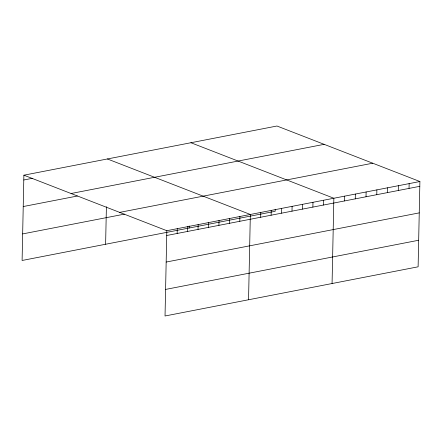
<?xml version="1.0" encoding="UTF-8"?>
<svg xmlns="http://www.w3.org/2000/svg" width="442" height="442" viewBox="0 0 442 442"><rect width="100%" height="100%" fill="white"/><g stroke="black" fill="none" stroke-linecap="round" stroke-linejoin="round"><path stroke-width="0.66" d="M23.885 175.192L166.822 230.702L165.032 315.986L418.115 266.808L419.9 181.524L276.968 126.014L23.885 175.192L22.1 260.476L275.178 211.298L275.222 209.254M105.616 244.244L106.4 206.74M177.159 233.47L177.259 228.674M187.601 231.437L187.701 226.647M189.132 228.017L189.176 225.972M198.038 229.409L198.138 224.619M208.48 227.381L208.58 222.591M218.917 225.354L219.017 220.558M229.359 223.326L229.459 218.53M239.796 221.298L239.895 216.503M248.553 299.759L250.338 214.475L107.4 158.965M260.675 217.237L260.774 212.447M271.117 215.21L271.217 210.42M281.554 213.182L281.653 208.386M291.996 211.154L292.096 206.359M302.433 209.127L302.532 204.331M312.875 207.099L312.975 202.303M323.312 205.066L323.411 200.276M332.069 283.526L333.854 198.248L190.916 142.733M344.506 200.95L344.611 196.154M355.263 198.861L355.362 194.066M366.02 196.767L366.12 191.977M376.777 194.679L376.877 189.883M387.535 192.59L387.634 187.795M398.286 190.502L398.386 185.706M409.043 188.408L409.143 183.618M23.785 179.988L32.266 178.336M71.057 193.513L324.135 144.335M23.227 206.547L77.383 196.021M119.655 212.387L372.733 163.208M22.658 233.912L124.44 214.132M166.822 230.702L419.9 181.524M166.722 235.498L419.801 186.32M166.164 262.056L419.243 212.878M165.59 289.422L418.668 240.249"/></g></svg>
